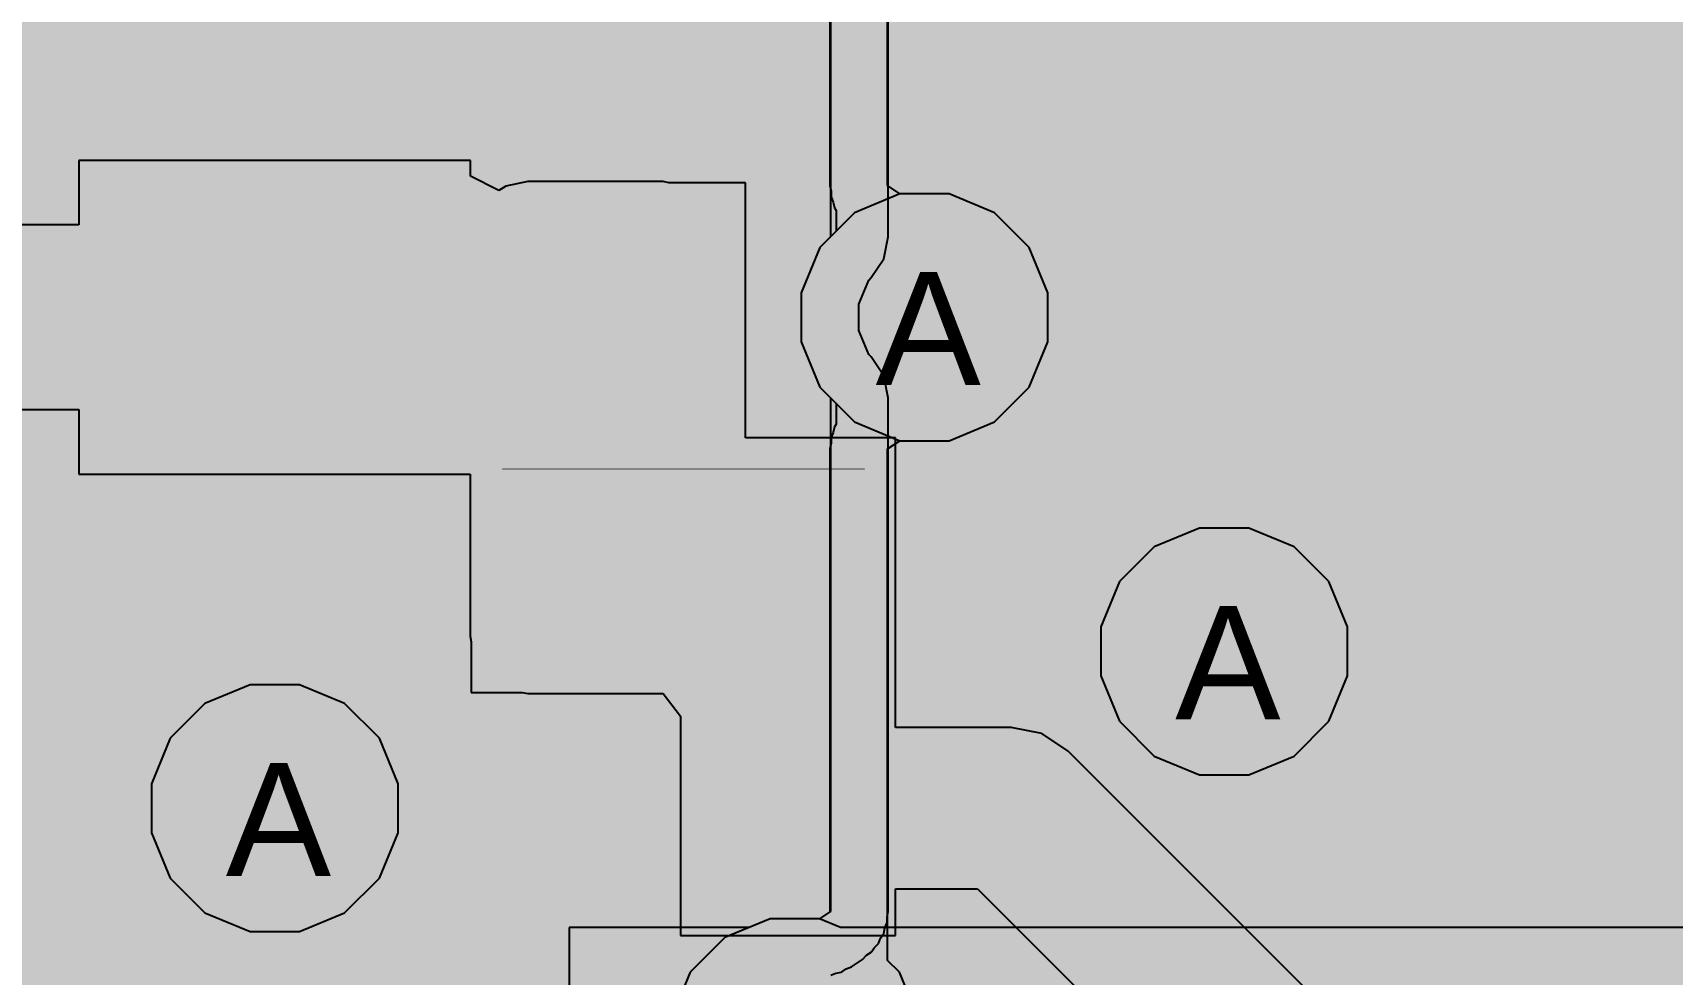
# Model space of a CAD drawing. Header units: inches. Extents: x 0 to 208, y 0 to 213.
# Drawn here: x 0.213 to 0.5028, y 2.9077 to 3.0741 of the extents above; entities that cross this region are included whole.
import ezdxf

# ---------------------------------------------------------------- set-up
doc = ezdxf.new("R2010")
doc.units = ezdxf.units.IN
doc.header["$MEASUREMENT"] = 0
for name, color, linetype in [('Bottom Layer', 5, 'Continuous'), ('Bottom Paste', 16, 'Continuous'), ('Bottom Solder', 6, 'Continuous'), ('Drill Drawing', 1, 'Continuous'), ('L2_GND1', 16, 'Continuous'), ('L3_SIG1', 76, 'Continuous'), ('L4_PWR', 90, 'Continuous'), ('L5_GND2', 156, 'Continuous'), ('L6_SIG2', 130, 'Continuous'), ('L7_GND3', 216, 'Continuous'), ('Top Layer', 1, 'Continuous'), ('Top Overlay', 2, 'Continuous'), ('Top Paste', 8, 'Continuous'), ('Top Solder', 216, 'Continuous'), ('Via Holes', 16, 'Continuous')]:
    doc.layers.add(name, color=color, linetype=linetype)
doc.styles.add('Arial', font='', dxfattribs={"height": 0.2})
doc.styles.get('Arial').set_extended_font_data('Arial')

# ---------------------------------------------------------------- blocks, each defined once
blk = doc.blocks.new('DFN1006_2L__B__D____________93')
at = {"layer": 'Top Layer'}
for points in [[(-0.02067, 0.01378), (-0.00492, 0.01378), (-0.00492, -0.01378), (-0.02067, -0.01378)], [(0.00492, 0.01378), (0.02067, 0.01378), (0.02067, -0.01378), (0.00492, -0.01378)]]:
    blk.add_hatch(color=1, dxfattribs=at).paths.add_polyline_path(points)
at = {"layer": 'Top Paste'}
for points in [[(-0.02067, 0.01378), (-0.00492, 0.01378), (-0.00492, -0.01378), (-0.02067, -0.01378)], [(0.00492, 0.01378), (0.02067, 0.01378), (0.02067, -0.01378), (0.00492, -0.01378)]]:
    blk.add_hatch(color=8, dxfattribs=at).paths.add_polyline_path(points)
at = {"layer": 'Top Solder'}
for points in [[(-0.02267, 0.01578), (-0.00292, 0.01578), (-0.00292, -0.01578), (-0.02267, -0.01578)], [(0.00292, 0.01578), (0.02267, 0.01578), (0.02267, -0.01578), (0.00292, -0.01578)]]:
    blk.add_hatch(color=216, dxfattribs=at).paths.add_polyline_path(points)
at = {"layer": 'Top Overlay'}
for points in [[(-0.0208, 0.01847, 0.005, 0.005, 0), (-0.02474, 0.01453, 0.005, 0.005, 0)], [(-0.01962, 0.01847, 0.005, 0.005, 0), (-0.0208, 0.01847, 0.005, 0.005, 0)], [(-0.01, 0.01847, 0.005, 0.005, 0), (-0.01962, 0.01847, 0.005, 0.005, 0)], [(0.01962, 0.01847, 0.005, 0.005, 0), (0.01, 0.01847, 0.005, 0.005, 0)], [(0.0208, 0.01847, 0.005, 0.005, 0), (0.01962, 0.01847, 0.005, 0.005, 0)], [(0.02474, 0.01453, 0.005, 0.005, 0), (0.0208, 0.01847, 0.005, 0.005, 0)], [(-0.03082, 0.01378, 0.005, 0.005, 0), (-0.03082, -0.01614, 0.005, 0.005, 0)], [(-0.02474, 0.01453, 0.005, 0.005, 0), (-0.02474, -0.01453, 0.005, 0.005, 0)], [(0.02474, 0.01453, 0.005, 0.005, 0), (0.02474, -0.01453, 0.005, 0.005, 0)], [(0.03083, 0.01378, 0.005, 0.005, 0), (0.03083, -0.01614, 0.005, 0.005, 0)], [(-0.0208, -0.01847, 0.005, 0.005, 0), (-0.02474, -0.01453, 0.005, 0.005, 0)], [(0.02474, -0.01453, 0.005, 0.005, 0), (0.0208, -0.01847, 0.005, 0.005, 0)], [(-0.01, -0.01847, 0.005, 0.005, 0), (-0.0208, -0.01847, 0.005, 0.005, 0)], [(0.0208, -0.01847, 0.005, 0.005, 0), (0.01, -0.01847, 0.005, 0.005, 0)]]:
    blk.add_lwpolyline(points, format="xyseb", dxfattribs=at)
for points in [[(-0.02205, 0.01847, 0.0025, 0.0025, 1), (-0.01955, 0.01847, 0.0025, 0.0025, 1)], [(-0.02205, 0.01847, 0.0025, 0.0025, 1), (-0.01955, 0.01847, 0.0025, 0.0025, 1)], [(-0.02087, 0.01847, 0.0025, 0.0025, 1), (-0.01837, 0.01847, 0.0025, 0.0025, 1)], [(-0.02087, 0.01847, 0.0025, 0.0025, 1), (-0.01837, 0.01847, 0.0025, 0.0025, 1)], [(-0.01125, 0.01847, 0.0025, 0.0025, 1), (-0.00875, 0.01847, 0.0025, 0.0025, 1)], [(0.00875, 0.01847, 0.0025, 0.0025, 1), (0.01125, 0.01847, 0.0025, 0.0025, 1)], [(0.01837, 0.01847, 0.0025, 0.0025, 1), (0.02087, 0.01847, 0.0025, 0.0025, 1)], [(0.01837, 0.01847, 0.0025, 0.0025, 1), (0.02087, 0.01847, 0.0025, 0.0025, 1)], [(0.01955, 0.01847, 0.0025, 0.0025, 1), (0.02205, 0.01847, 0.0025, 0.0025, 1)], [(0.01955, 0.01847, 0.0025, 0.0025, 1), (0.02205, 0.01847, 0.0025, 0.0025, 1)], [(-0.03207, 0.01378, 0.0025, 0.0025, 1), (-0.02957, 0.01378, 0.0025, 0.0025, 1)], [(-0.02599, 0.01453, 0.0025, 0.0025, 1), (-0.02349, 0.01453, 0.0025, 0.0025, 1)], [(-0.02599, 0.01453, 0.0025, 0.0025, 1), (-0.02349, 0.01453, 0.0025, 0.0025, 1)], [(0.02349, 0.01453, 0.0025, 0.0025, 1), (0.02599, 0.01453, 0.0025, 0.0025, 1)], [(0.02349, 0.01453, 0.0025, 0.0025, 1), (0.02599, 0.01453, 0.0025, 0.0025, 1)], [(0.02958, 0.01378, 0.0025, 0.0025, 1), (0.03208, 0.01378, 0.0025, 0.0025, 1)], [(-0.03207, -0.01614, 0.0025, 0.0025, 1), (-0.02957, -0.01614, 0.0025, 0.0025, 1)], [(-0.02599, -0.01453, 0.0025, 0.0025, 1), (-0.02349, -0.01453, 0.0025, 0.0025, 1)], [(-0.02599, -0.01453, 0.0025, 0.0025, 1), (-0.02349, -0.01453, 0.0025, 0.0025, 1)], [(0.02349, -0.01453, 0.0025, 0.0025, 1), (0.02599, -0.01453, 0.0025, 0.0025, 1)], [(0.02349, -0.01453, 0.0025, 0.0025, 1), (0.02599, -0.01453, 0.0025, 0.0025, 1)], [(0.02958, -0.01614, 0.0025, 0.0025, 1), (0.03208, -0.01614, 0.0025, 0.0025, 1)], [(-0.02205, -0.01847, 0.0025, 0.0025, 1), (-0.01955, -0.01847, 0.0025, 0.0025, 1)], [(-0.02205, -0.01847, 0.0025, 0.0025, 1), (-0.01955, -0.01847, 0.0025, 0.0025, 1)], [(-0.01125, -0.01847, 0.0025, 0.0025, 1), (-0.00875, -0.01847, 0.0025, 0.0025, 1)], [(0.00875, -0.01847, 0.0025, 0.0025, 1), (0.01125, -0.01847, 0.0025, 0.0025, 1)], [(0.01955, -0.01847, 0.0025, 0.0025, 1), (0.02205, -0.01847, 0.0025, 0.0025, 1)], [(0.01955, -0.01847, 0.0025, 0.0025, 1), (0.02205, -0.01847, 0.0025, 0.0025, 1)]]:
    blk.add_lwpolyline(points, format="xyseb", close=True, dxfattribs=at)
blk = doc.blocks.new('TO_263_5__D2PAK__B_187')
at = {"layer": 'Bottom Layer'}
blk.add_hatch(color=5, dxfattribs=at).paths.add_polyline_path([(-0.22008, 0.01506), (0.22008, 0.01506), (0.22008, -0.3751), (-0.22008, -0.3751)])
at = {"layer": 'Bottom Paste'}
blk.add_hatch(color=16, dxfattribs=at).paths.add_polyline_path([(-0.22008, 0.01506), (0.22008, 0.01506), (0.22008, -0.3751), (-0.22008, -0.3751)])
at = {"layer": 'Bottom Solder'}
blk.add_hatch(color=6, dxfattribs=at).paths.add_polyline_path([(-0.22408, 0.01906), (0.22408, 0.01906), (0.22408, -0.3791), (-0.22408, -0.3791)])
blk = doc.blocks.new('R___0402_344')
at = {"layer": 'Top Layer'}
for points in [[(-0.0275, -0.0125), (-0.0275, 0.0125), (-0.0095, 0.0125), (-0.0095, -0.0125)], [(0.0095, -0.0125), (0.0095, 0.0125), (0.0275, 0.0125), (0.0275, -0.0125)]]:
    blk.add_hatch(color=1, dxfattribs=at).paths.add_polyline_path(points)
at = {"layer": 'Top Paste'}
for points in [[(-0.0275, -0.0125), (-0.0275, 0.0125), (-0.0095, 0.0125), (-0.0095, -0.0125)], [(0.0095, -0.0125), (0.0095, 0.0125), (0.0275, 0.0125), (0.0275, -0.0125)]]:
    blk.add_hatch(color=8, dxfattribs=at).paths.add_polyline_path(points)
at = {"layer": 'Top Solder'}
for points in [[(-0.02967, -0.01467), (-0.02967, 0.01467), (-0.00733, 0.01467), (-0.00733, -0.01467)], [(0.00733, -0.01467), (0.00733, 0.01467), (0.02967, 0.01467), (0.02967, -0.01467)]]:
    blk.add_hatch(color=216, dxfattribs=at).paths.add_polyline_path(points)
at = {"layer": 'Top Overlay'}
for points in [[(-0.031, 0.016, 0.005, 0.005, 0), (-0.031, -0.016, 0.005, 0.005, 0)], [(0.031, 0.016, 0.005, 0.005, 0), (-0.031, 0.016, 0.005, 0.005, 0)], [(0.031, 0.016, 0.005, 0.005, 0), (0.031, -0.016, 0.005, 0.005, 0)], [(0.031, -0.016, 0.005, 0.005, 0), (-0.031, -0.016, 0.005, 0.005, 0)], [(0.032, -0.017, 0.000127, 0.000127, 0), (-0.032, -0.017, 0.000127, 0.000127, 0)]]:
    blk.add_lwpolyline(points, format="xyseb", dxfattribs=at)
for points in [[(-0.03225, 0.016, 0.0025, 0.0025, 1), (-0.02975, 0.016, 0.0025, 0.0025, 1)], [(-0.03225, 0.016, 0.0025, 0.0025, 1), (-0.02975, 0.016, 0.0025, 0.0025, 1)], [(0.02975, 0.016, 0.0025, 0.0025, 1), (0.03225, 0.016, 0.0025, 0.0025, 1)], [(0.02975, 0.016, 0.0025, 0.0025, 1), (0.03225, 0.016, 0.0025, 0.0025, 1)], [(-0.03225, -0.016, 0.0025, 0.0025, 1), (-0.02975, -0.016, 0.0025, 0.0025, 1)], [(-0.03225, -0.016, 0.0025, 0.0025, 1), (-0.02975, -0.016, 0.0025, 0.0025, 1)], [(0.02975, -0.016, 0.0025, 0.0025, 1), (0.03225, -0.016, 0.0025, 0.0025, 1)], [(0.02975, -0.016, 0.0025, 0.0025, 1), (0.03225, -0.016, 0.0025, 0.0025, 1)], [(-0.03203, -0.017, 0.0000635, 0.0000635, 1), (-0.03197, -0.017, 0.0000635, 0.0000635, 1)], [(0.03197, -0.017, 0.0000635, 0.0000635, 1), (0.03203, -0.017, 0.0000635, 0.0000635, 1)]]:
    blk.add_lwpolyline(points, format="xyseb", close=True, dxfattribs=at)
blk = doc.blocks.new('C___0402_364')
at = {"layer": 'Top Layer'}
for points in [[(-0.0275, -0.0125), (-0.0275, 0.0125), (-0.0095, 0.0125), (-0.0095, -0.0125)], [(0.0095, -0.0125), (0.0095, 0.0125), (0.0275, 0.0125), (0.0275, -0.0125)]]:
    blk.add_hatch(color=1, dxfattribs=at).paths.add_polyline_path(points)
at = {"layer": 'Top Paste'}
for points in [[(-0.0275, -0.0125), (-0.0275, 0.0125), (-0.0095, 0.0125), (-0.0095, -0.0125)], [(0.0095, -0.0125), (0.0095, 0.0125), (0.0275, 0.0125), (0.0275, -0.0125)]]:
    blk.add_hatch(color=8, dxfattribs=at).paths.add_polyline_path(points)
at = {"layer": 'Top Solder'}
for points in [[(-0.02986, -0.01486), (-0.02986, 0.01486), (-0.00714, 0.01486), (-0.00714, -0.01486)], [(0.00714, -0.01486), (0.00714, 0.01486), (0.02986, 0.01486), (0.02986, -0.01486)]]:
    blk.add_hatch(color=216, dxfattribs=at).paths.add_polyline_path(points)
at = {"layer": 'Top Overlay'}
for points in [[(-0.031, 0.016, 0.005, 0.005, 0), (-0.011, 0.016, 0.005, 0.005, 0)], [(-0.031, -0.016, 0.005, 0.005, 0), (-0.031, 0.016, 0.005, 0.005, 0)], [(0.011, 0.016, 0.005, 0.005, 0), (0.031, 0.016, 0.005, 0.005, 0)], [(0.031, -0.016, 0.005, 0.005, 0), (0.031, 0.016, 0.005, 0.005, 0)], [(-0.031, -0.016, 0.005, 0.005, 0), (-0.011, -0.016, 0.005, 0.005, 0)], [(0.011, -0.016, 0.005, 0.005, 0), (0.031, -0.016, 0.005, 0.005, 0)]]:
    blk.add_lwpolyline(points, format="xyseb", dxfattribs=at)
for points in [[(-0.03225, 0.016, 0.0025, 0.0025, 1), (-0.02975, 0.016, 0.0025, 0.0025, 1)], [(-0.03225, 0.016, 0.0025, 0.0025, 1), (-0.02975, 0.016, 0.0025, 0.0025, 1)], [(-0.01225, 0.016, 0.0025, 0.0025, 1), (-0.00975, 0.016, 0.0025, 0.0025, 1)], [(0.00975, 0.016, 0.0025, 0.0025, 1), (0.01225, 0.016, 0.0025, 0.0025, 1)], [(0.02975, 0.016, 0.0025, 0.0025, 1), (0.03225, 0.016, 0.0025, 0.0025, 1)], [(0.02975, 0.016, 0.0025, 0.0025, 1), (0.03225, 0.016, 0.0025, 0.0025, 1)], [(-0.03225, -0.016, 0.0025, 0.0025, 1), (-0.02975, -0.016, 0.0025, 0.0025, 1)], [(-0.03225, -0.016, 0.0025, 0.0025, 1), (-0.02975, -0.016, 0.0025, 0.0025, 1)], [(-0.01225, -0.016, 0.0025, 0.0025, 1), (-0.00975, -0.016, 0.0025, 0.0025, 1)], [(0.00975, -0.016, 0.0025, 0.0025, 1), (0.01225, -0.016, 0.0025, 0.0025, 1)], [(0.02975, -0.016, 0.0025, 0.0025, 1), (0.03225, -0.016, 0.0025, 0.0025, 1)], [(0.02975, -0.016, 0.0025, 0.0025, 1), (0.03225, -0.016, 0.0025, 0.0025, 1)]]:
    blk.add_lwpolyline(points, format="xyseb", close=True, dxfattribs=at)
blk = doc.blocks.new('TS_1185EC_C_D_B__370')
at = {"layer": 'Top Layer'}
for points in [[(-0.10039, 0.04724), (-0.05118, 0.04724), (-0.05118, 0.01181), (-0.10039, 0.01181)], [(0.05118, 0.04724), (0.10039, 0.04724), (0.10039, 0.01181), (0.05118, 0.01181)], [(-0.10039, -0.01181), (-0.05118, -0.01181), (-0.05118, -0.04724), (-0.10039, -0.04724)], [(0.05118, -0.01181), (0.10039, -0.01181), (0.10039, -0.04724), (0.05118, -0.04724)]]:
    blk.add_hatch(color=1, dxfattribs=at).paths.add_polyline_path(points)
at = {"layer": 'Top Paste'}
for points in [[(-0.10039, 0.04724), (-0.05118, 0.04724), (-0.05118, 0.01181), (-0.10039, 0.01181)], [(0.05118, 0.04724), (0.10039, 0.04724), (0.10039, 0.01181), (0.05118, 0.01181)], [(-0.10039, -0.01181), (-0.05118, -0.01181), (-0.05118, -0.04724), (-0.10039, -0.04724)], [(0.05118, -0.01181), (0.10039, -0.01181), (0.10039, -0.04724), (0.05118, -0.04724)]]:
    blk.add_hatch(color=8, dxfattribs=at).paths.add_polyline_path(points)
at = {"layer": 'Top Solder'}
for points in [[(-0.10439, 0.05124), (-0.04718, 0.05124), (-0.04718, 0.00781), (-0.10439, 0.00781)], [(0.04718, 0.05124), (0.10439, 0.05124), (0.10439, 0.00781), (0.04718, 0.00781)], [(-0.10439, -0.00781), (-0.04718, -0.00781), (-0.04718, -0.05124), (-0.10439, -0.05124)], [(0.04718, -0.00781), (0.10439, -0.00781), (0.10439, -0.05124), (0.04718, -0.05124)]]:
    blk.add_hatch(color=216, dxfattribs=at).paths.add_polyline_path(points)
at = {"layer": 'Top Overlay'}
for points in [[(-0.07, 0.06, 0.005, 0.005, 0), (0.07, 0.06, 0.005, 0.005, 0)], [(-0.112, 0.024, 0.005, 0.005, 0), (-0.112, 0.034, 0.005, 0.005, 0)], [(-0.112, 0.034, 0.005, 0.005, 0), (-0.107, 0.029, 0.005, 0.005, 0)], [(-0.112, 0.024, 0.005, 0.005, 0), (-0.107, 0.029, 0.005, 0.005, 0)], [(-0.07, -0.06, 0.005, 0.005, 0), (0.07, -0.06, 0.005, 0.005, 0)]]:
    blk.add_lwpolyline(points, format="xyseb", dxfattribs=at)
for points in [[(-0.07125, 0.06, 0.0025, 0.0025, 1), (-0.06875, 0.06, 0.0025, 0.0025, 1)], [(0.06875, 0.06, 0.0025, 0.0025, 1), (0.07125, 0.06, 0.0025, 0.0025, 1)], [(-0.11325, 0.034, 0.0025, 0.0025, 1), (-0.11075, 0.034, 0.0025, 0.0025, 1)], [(-0.11325, 0.034, 0.0025, 0.0025, 1), (-0.11075, 0.034, 0.0025, 0.0025, 1)], [(-0.10825, 0.029, 0.0025, 0.0025, 1), (-0.10575, 0.029, 0.0025, 0.0025, 1)], [(-0.10825, 0.029, 0.0025, 0.0025, 1), (-0.10575, 0.029, 0.0025, 0.0025, 1)], [(-0.11325, 0.024, 0.0025, 0.0025, 1), (-0.11075, 0.024, 0.0025, 0.0025, 1)], [(-0.11325, 0.024, 0.0025, 0.0025, 1), (-0.11075, 0.024, 0.0025, 0.0025, 1)], [(-0.07125, -0.06, 0.0025, 0.0025, 1), (-0.06875, -0.06, 0.0025, 0.0025, 1)], [(0.06875, -0.06, 0.0025, 0.0025, 1), (0.07125, -0.06, 0.0025, 0.0025, 1)]]:
    blk.add_lwpolyline(points, format="xyseb", close=True, dxfattribs=at)

msp = doc.modelspace()

# ---------------------------------------------------------------- hatches: boundary and pattern name
at = {"layer": 'Bottom Layer'}
h = msp.add_hatch(color=5, dxfattribs=at)
edge = h.paths.add_edge_path()
edge.add_arc((0.37062, 3.02385), 0.01181, 0, 360)
for points in [[(0.29966, 2.63293), (0.34, 2.63293), (0.34, 2.988), (0.29966, 2.988)], [(0.099, 2.87584), (0.5405, 2.87584), (0.5405, 2.964), (0.099, 2.964)]]:
    msp.add_hatch(color=5, dxfattribs=at).paths.add_polyline_path(points)
h = msp.add_hatch(color=5, dxfattribs=at)
edge = h.paths.add_edge_path()
edge.add_arc((0.42358, 2.9648), 0.01181, 0, 360)
h = msp.add_hatch(color=5, dxfattribs=at)
edge = h.paths.add_edge_path()
edge.add_arc((0.25579, 2.93708), 0.01181, 0, 360)
at = {"layer": 'L2_GND1'}
h = msp.add_hatch(color=16, dxfattribs=at)
edge = h.paths.add_edge_path()
edge.add_arc((0.37062, 3.02385), 0.01181, 0, 360)
h = msp.add_hatch(color=16, dxfattribs=at)
edge = h.paths.add_edge_path()
edge.add_arc((0.42358, 2.9648), 0.01181, 0, 360)
h = msp.add_hatch(color=16, dxfattribs=at)
edge = h.paths.add_edge_path()
edge.add_arc((0.25579, 2.93708), 0.01181, 0, 360)
at = {"layer": 'L3_SIG1'}
h = msp.add_hatch(color=76, dxfattribs=at)
edge = h.paths.add_edge_path()
edge.add_arc((0.37062, 3.02385), 0.01181, 0, 360)
h = msp.add_hatch(color=76, dxfattribs=at)
edge = h.paths.add_edge_path()
edge.add_arc((0.42358, 2.9648), 0.01181, 0, 360)
h = msp.add_hatch(color=76, dxfattribs=at)
edge = h.paths.add_edge_path()
edge.add_arc((0.25579, 2.93708), 0.01181, 0, 360)
at = {"layer": 'L4_PWR'}
h = msp.add_hatch(color=90, dxfattribs=at)
edge = h.paths.add_edge_path()
edge.add_arc((0.37062, 3.02385), 0.01181, 0, 360)
h = msp.add_hatch(color=90, dxfattribs=at)
edge = h.paths.add_edge_path()
edge.add_arc((0.42358, 2.9648), 0.01181, 0, 360)
h = msp.add_hatch(color=90, dxfattribs=at)
edge = h.paths.add_edge_path()
edge.add_arc((0.25579, 2.93708), 0.01181, 0, 360)
at = {"layer": 'L5_GND2'}
h = msp.add_hatch(color=156, dxfattribs=at)
edge = h.paths.add_edge_path()
edge.add_arc((0.37062, 3.02385), 0.01181, 0, 360)
h = msp.add_hatch(color=156, dxfattribs=at)
edge = h.paths.add_edge_path()
edge.add_arc((0.42358, 2.9648), 0.01181, 0, 360)
h = msp.add_hatch(color=156, dxfattribs=at)
edge = h.paths.add_edge_path()
edge.add_arc((0.25579, 2.93708), 0.01181, 0, 360)
at = {"layer": 'L6_SIG2'}
h = msp.add_hatch(color=130, dxfattribs=at)
edge = h.paths.add_edge_path()
edge.add_arc((0.37062, 3.02385), 0.01181, 0, 360)
h = msp.add_hatch(color=130, dxfattribs=at)
edge = h.paths.add_edge_path()
edge.add_arc((0.42358, 2.9648), 0.01181, 0, 360)
h = msp.add_hatch(color=130, dxfattribs=at)
edge = h.paths.add_edge_path()
edge.add_arc((0.25579, 2.93708), 0.01181, 0, 360)
at = {"layer": 'L7_GND3'}
h = msp.add_hatch(color=216, dxfattribs=at)
edge = h.paths.add_edge_path()
edge.add_arc((0.37062, 3.02385), 0.01181, 0, 360)
h = msp.add_hatch(color=216, dxfattribs=at)
edge = h.paths.add_edge_path()
edge.add_arc((0.42358, 2.9648), 0.01181, 0, 360)
h = msp.add_hatch(color=216, dxfattribs=at)
edge = h.paths.add_edge_path()
edge.add_arc((0.25579, 2.93708), 0.01181, 0, 360)
at = {"layer": 'Top Layer'}
for points in [[(0.30051, 2.96752), (0.32442, 2.96752), (0.32442, 3.03763), (0.30051, 3.03763)], [(0.34671, 3.03567), (0.34671, 3.012), (0.37062, 3.012), (0.37062, 3.03567)]]:
    msp.add_hatch(color=1, dxfattribs=at).paths.add_polyline_path(points)
h = msp.add_hatch(color=1, dxfattribs=at)
edge = h.paths.add_edge_path()
edge.add_arc((0.37062, 3.02385), 0.01181, 0, 360)
h = msp.add_hatch(color=1, dxfattribs=at)
edge = h.paths.add_edge_path()
edge.add_arc((0.42358, 2.9648), 0.01181, 0, 360)
h = msp.add_hatch(color=1, dxfattribs=at)
edge = h.paths.add_edge_path()
edge.add_arc((0.25579, 2.93708), 0.01181, 0, 360)
at = {"layer": 'Via Holes'}
h = msp.add_hatch(color=7, dxfattribs=at)
edge = h.paths.add_edge_path()
edge.add_arc((0.37062, 3.02385), 0.00591, 0, 360)
h = msp.add_hatch(color=7, dxfattribs=at)
edge = h.paths.add_edge_path()
edge.add_arc((0.42358, 2.9648), 0.00591, 0, 360)
h = msp.add_hatch(color=7, dxfattribs=at)
edge = h.paths.add_edge_path()
edge.add_arc((0.25579, 2.93708), 0.00591, 0, 360)

# ---------------------------------------------------------------- linework, layer by layer
at = {"layer": 'L2_GND1'}
for p, q in [((0.354, 3.526), (0.354, 3.03808)), ((0.3642, 3.03808), (0.3642, 3.5158)), ((0.354, 3.03808), (0.35213, 3.03621)), ((0.36342, 3.03418), (0.3642, 3.03808)), ((0.35213, 3.03621), (0.34881, 3.02819)), ((0.36121, 3.03087), (0.36342, 3.03418)), ((0.36077, 3.03043), (0.36121, 3.03087)), ((0.34881, 3.02819), (0.34881, 3.01952)), ((0.359, 3.02616), (0.36077, 3.03043)), ((0.359, 3.02154), (0.359, 3.02616)), ((0.34881, 3.01952), (0.35213, 3.0115)), ((0.36077, 3.01727), (0.359, 3.02154)), ((0.36121, 3.01684), (0.36077, 3.01727)), ((0.36342, 3.01353), (0.36121, 3.01684)), ((0.3642, 3.00963), (0.36342, 3.01353)), ((0.35213, 3.0115), (0.354, 3.00963)), ((0.354, 3.00963), (0.354, 2.91885)), ((0.3642, 2.91885), (0.3642, 3.00963)), ((0.25145, 2.95889), (0.24343, 2.95557)), ((0.26013, 2.95889), (0.25145, 2.95889)), ((0.26814, 2.95557), (0.26013, 2.95889)), ((0.24343, 2.95557), (0.2373, 2.94944)), ((0.27428, 2.94944), (0.26814, 2.95557)), ((0.2373, 2.94944), (0.23398, 2.94142)), ((0.2776, 2.94142), (0.27428, 2.94944)), ((0.23398, 2.94142), (0.23398, 2.93274)), ((0.2776, 2.93274), (0.2776, 2.94142)), ((0.23398, 2.93274), (0.2373, 2.92473)), ((0.27428, 2.92473), (0.2776, 2.93274)), ((0.2373, 2.92473), (0.24343, 2.91859)), ((0.26814, 2.91859), (0.27428, 2.92473)), ((0.24343, 2.91859), (0.25145, 2.91527)), ((0.26013, 2.91527), (0.26814, 2.91859)), ((0.354, 2.91885), (0.35205, 2.91755)), ((0.364, 2.91787), (0.3642, 2.91885)), ((0.364, 2.91686), (0.364, 2.91787)), ((0.25145, 2.91527), (0.26013, 2.91527)), ((0.34337, 2.91755), (0.33536, 2.91423)), ((0.35205, 2.91755), (0.34337, 2.91755)), ((0.36286, 2.91411), (0.36342, 2.91495)), ((0.36342, 2.91495), (0.36362, 2.91593)), ((0.36362, 2.91593), (0.364, 2.91686)), ((0.33536, 2.91423), (0.32922, 2.90809)), ((0.36121, 2.91164), (0.36177, 2.91248)), ((0.36177, 2.91248), (0.36248, 2.91319)), ((0.36248, 2.91319), (0.36286, 2.91411)), ((0.35771, 2.90907), (0.35966, 2.91037)), ((0.35966, 2.91037), (0.36037, 2.91108)), ((0.36037, 2.91108), (0.36121, 2.91164)), ((0.32922, 2.90809), (0.3259, 2.90007)), ((0.35404, 2.90755), (0.35497, 2.90793)), ((0.35497, 2.90793), (0.35595, 2.90813)), ((0.35595, 2.90813), (0.35679, 2.90869)), ((0.35679, 2.90869), (0.35771, 2.90907))]:
    msp.add_line(p, q, dxfattribs=at)
at = {"layer": 'L3_SIG1'}
for p, q in [((0.36628, 3.04567), (0.35826, 3.04234)), ((0.37496, 3.04567), (0.36628, 3.04567)), ((0.38297, 3.04234), (0.37496, 3.04567)), ((0.35826, 3.04234), (0.35213, 3.03621)), ((0.38911, 3.03621), (0.38297, 3.04234)), ((0.35213, 3.03621), (0.34881, 3.02819)), ((0.39243, 3.02819), (0.38911, 3.03621)), ((0.34881, 3.02819), (0.34881, 3.01952)), ((0.39243, 3.01952), (0.39243, 3.02819)), ((0.34881, 3.01952), (0.35213, 3.0115)), ((0.38911, 3.0115), (0.39243, 3.01952)), ((0.35213, 3.0115), (0.35826, 3.00536)), ((0.38297, 3.00536), (0.38911, 3.0115)), ((0.35826, 3.00536), (0.36628, 3.00204)), ((0.37496, 3.00204), (0.38297, 3.00536)), ((0.36628, 3.00204), (0.37496, 3.00204)), ((0.41924, 2.98661), (0.41123, 2.98329)), ((0.42792, 2.98661), (0.41924, 2.98661)), ((0.43594, 2.98329), (0.42792, 2.98661)), ((0.41123, 2.98329), (0.40509, 2.97715)), ((0.44207, 2.97715), (0.43594, 2.98329)), ((0.40509, 2.97715), (0.40177, 2.96914)), ((0.44539, 2.96914), (0.44207, 2.97715)), ((0.40177, 2.96914), (0.40177, 2.96046)), ((0.44539, 2.96046), (0.44539, 2.96914)), ((0.25145, 2.95889), (0.24343, 2.95557)), ((0.26013, 2.95889), (0.25145, 2.95889)), ((0.26814, 2.95557), (0.26013, 2.95889)), ((0.40177, 2.96046), (0.40509, 2.95244)), ((0.44207, 2.95244), (0.44539, 2.96046)), ((0.24343, 2.95557), (0.2373, 2.94944)), ((0.27428, 2.94944), (0.26814, 2.95557)), ((0.40509, 2.95244), (0.41123, 2.94631)), ((0.43594, 2.94631), (0.44207, 2.95244)), ((0.2373, 2.94944), (0.23398, 2.94142)), ((0.2776, 2.94142), (0.27428, 2.94944)), ((0.41123, 2.94631), (0.41924, 2.94299)), ((0.42792, 2.94299), (0.43594, 2.94631)), ((0.23398, 2.94142), (0.23398, 2.93274)), ((0.2776, 2.93274), (0.2776, 2.94142)), ((0.41924, 2.94299), (0.42792, 2.94299)), ((0.23398, 2.93274), (0.2373, 2.92473)), ((0.27428, 2.92473), (0.2776, 2.93274)), ((0.2373, 2.92473), (0.24343, 2.91859)), ((0.26814, 2.91859), (0.27428, 2.92473)), ((0.24343, 2.91859), (0.25145, 2.91527)), ((0.26013, 2.91527), (0.26814, 2.91859)), ((0.25145, 2.91527), (0.26013, 2.91527)), ((0.33964, 2.916), (0.30781, 2.916)), ((0.30781, 2.916), (0.30781, 2.70107)), ((0.34337, 2.91755), (0.33964, 2.916)), ((0.35205, 2.91755), (0.34337, 2.91755)), ((0.35579, 2.916), (0.35205, 2.91755)), ((0.64589, 2.916), (0.35579, 2.916))]:
    msp.add_line(p, q, dxfattribs=at)
at = {"layer": 'L4_PWR'}
for p, q in [((0.35391, 3.33732), (0.35391, 3.04712)), ((0.36411, 3.04712), (0.36411, 3.33732)), ((0.35391, 3.04712), (0.35411, 3.04613)), ((0.35411, 3.04613), (0.35411, 3.04513)), ((0.36628, 3.04567), (0.36411, 3.04712)), ((0.37496, 3.04567), (0.36628, 3.04567)), ((0.38297, 3.04234), (0.37496, 3.04567)), ((0.35411, 3.04513), (0.35449, 3.0442)), ((0.35449, 3.0442), (0.35469, 3.04321)), ((0.35469, 3.04321), (0.355, 3.04275)), ((0.355, 3.04275), (0.355, 3.03908)), ((0.38911, 3.03621), (0.38297, 3.04234)), ((0.355, 3.03908), (0.35213, 3.03621)), ((0.35213, 3.03621), (0.34881, 3.02819)), ((0.39243, 3.02819), (0.38911, 3.03621)), ((0.34881, 3.02819), (0.34881, 3.01952)), ((0.39243, 3.01952), (0.39243, 3.02819)), ((0.34881, 3.01952), (0.35213, 3.0115)), ((0.38911, 3.0115), (0.39243, 3.01952)), ((0.35213, 3.0115), (0.355, 3.00863)), ((0.38297, 3.00536), (0.38911, 3.0115)), ((0.355, 3.00863), (0.355, 3.00496)), ((0.355, 3.00496), (0.35469, 3.00449)), ((0.37496, 3.00204), (0.38297, 3.00536)), ((0.35449, 3.00351), (0.35411, 3.00258)), ((0.35411, 3.00258), (0.35411, 3.00158)), ((0.35469, 3.00449), (0.35449, 3.00351)), ((0.36411, 3.00059), (0.36628, 3.00204)), ((0.36628, 3.00204), (0.37496, 3.00204)), ((0.35411, 3.00158), (0.35391, 3.00059)), ((0.35391, 3.00059), (0.35391, 2.91879)), ((0.36411, 2.91018), (0.36411, 3.00059)), ((0.41924, 2.98661), (0.41123, 2.98329)), ((0.42792, 2.98661), (0.41924, 2.98661)), ((0.43594, 2.98329), (0.42792, 2.98661)), ((0.41123, 2.98329), (0.40509, 2.97715)), ((0.44207, 2.97715), (0.43594, 2.98329)), ((0.40509, 2.97715), (0.40177, 2.96914)), ((0.44539, 2.96914), (0.44207, 2.97715)), ((0.40177, 2.96914), (0.40177, 2.96046)), ((0.44539, 2.96046), (0.44539, 2.96914)), ((0.25145, 2.95889), (0.24343, 2.95557)), ((0.26013, 2.95889), (0.25145, 2.95889)), ((0.26814, 2.95557), (0.26013, 2.95889)), ((0.40177, 2.96046), (0.40509, 2.95244)), ((0.44207, 2.95244), (0.44539, 2.96046)), ((0.24343, 2.95557), (0.2373, 2.94944)), ((0.27428, 2.94944), (0.26814, 2.95557)), ((0.40509, 2.95244), (0.41123, 2.94631)), ((0.43594, 2.94631), (0.44207, 2.95244)), ((0.2373, 2.94944), (0.23398, 2.94142)), ((0.2776, 2.94142), (0.27428, 2.94944)), ((0.41123, 2.94631), (0.41924, 2.94299)), ((0.42792, 2.94299), (0.43594, 2.94631)), ((0.23398, 2.94142), (0.23398, 2.93274)), ((0.2776, 2.93274), (0.2776, 2.94142)), ((0.41924, 2.94299), (0.42792, 2.94299)), ((0.23398, 2.93274), (0.2373, 2.92473)), ((0.27428, 2.92473), (0.2776, 2.93274)), ((0.2373, 2.92473), (0.24343, 2.91859)), ((0.26814, 2.91859), (0.27428, 2.92473)), ((0.24343, 2.91859), (0.25145, 2.91527)), ((0.26013, 2.91527), (0.26814, 2.91859)), ((0.35391, 2.91879), (0.35205, 2.91755)), ((0.25145, 2.91527), (0.26013, 2.91527)), ((0.34337, 2.91755), (0.33536, 2.91423)), ((0.35205, 2.91755), (0.34337, 2.91755)), ((0.33536, 2.91423), (0.32922, 2.90809)), ((0.3662, 2.90809), (0.36411, 2.91018)), ((0.32922, 2.90809), (0.3259, 2.90007)), ((0.36952, 2.90007), (0.3662, 2.90809))]:
    msp.add_line(p, q, dxfattribs=at)
at = {"layer": 'Top Layer'}
for p, q in [((0.29039, 3.05157), (0.22118, 3.05157)), ((0.22118, 3.05157), (0.22118, 3.04017)), ((0.29039, 3.04881), (0.29039, 3.05157)), ((0.29539, 3.04624), (0.29039, 3.04881)), ((0.29661, 3.04705), (0.29539, 3.04624)), ((0.30051, 3.04783), (0.29661, 3.04705)), ((0.32442, 3.04783), (0.30051, 3.04783)), ((0.32541, 3.04763), (0.32442, 3.04783)), ((0.33899, 3.04763), (0.32541, 3.04763)), ((0.33899, 3.00252), (0.33899, 3.04763)), ((0.22118, 3.04017), (0.13882, 3.04017)), ((0.13882, 3.00754), (0.22118, 3.00754)), ((0.22118, 3.00754), (0.22118, 2.99614)), ((0.36552, 3.00252), (0.33899, 3.00252)), ((0.36552, 2.95136), (0.36552, 3.00252)), ((0.22118, 2.99614), (0.29031, 2.99614)), ((0.29031, 2.99614), (0.29031, 2.96752)), ((0.29031, 2.96752), (0.29052, 2.9665)), ((0.29052, 2.9665), (0.29052, 2.95752)), ((0.29052, 2.95752), (0.29952, 2.95752)), ((0.29952, 2.95752), (0.30051, 2.95733)), ((0.30051, 2.95733), (0.32442, 2.95733)), ((0.32442, 2.95733), (0.32752, 2.95338)), ((0.32752, 2.95338), (0.32752, 2.91458)), ((0.38592, 2.95136), (0.36552, 2.95136)), ((0.39138, 2.95027), (0.38592, 2.95136)), ((0.38592, 2.95136), (0.38592, 2.95136)), ((0.39601, 2.94718), (0.39138, 2.95027)), ((0.45791, 2.88527), (0.39601, 2.94718)), ((0.36552, 2.91458), (0.36552, 2.92281)), ((0.36552, 2.92281), (0.38001, 2.92281)), ((0.38001, 2.92281), (0.44191, 2.86091)), ((0.32752, 2.91458), (0.36552, 2.91458))]:
    msp.add_line(p, q, dxfattribs=at)
for points in [[(0.10421, 3.02385, 0.012, 0.012, 0), (0.25579, 3.02385, 0.012, 0.012, 0)], [(0.25579, 3.02385, 0.012, 0.012, 0), (0.32112, 3.02385, 0.012, 0.012, 0)], [(0.34652, 2.93708, 0.015, 0.015, 0), (0.34652, 2.98002, 0.015, 0.015, 0)], [(0.10421, 2.9648, 0.02, 0.02, 0), (0.22807, 2.9648, 0.02, 0.02, 0)], [(0.22807, 2.9648, 0.02, 0.02, 0), (0.23849, 2.95438, 0.02, 0.02, 0)], [(0.23849, 2.95438, 0.02, 0.02, 0), (0.25579, 2.93708, 0.02, 0.02, 0)], [(0.25707, 2.93837, 0.02, 0.02, 0), (0.30852, 2.93837, 0.02, 0.02, 0)], [(0.34652, 2.93708, 0.008, 0.008, 0), (0.38592, 2.93708, 0.008, 0.008, 0)], [(0.38592, 2.93708, 0.008, 0.008, 0), (0.452, 2.871, 0.008, 0.008, 0)]]:
    msp.add_lwpolyline(points, format="xyseb", dxfattribs=at)
for points in [[(0.25279, 3.02385, 0.006, 0.006, 1), (0.25879, 3.02385, 0.006, 0.006, 1)], [(0.25279, 3.02385, 0.006, 0.006, 1), (0.25879, 3.02385, 0.006, 0.006, 1)], [(0.31812, 3.02385, 0.006, 0.006, 1), (0.32412, 3.02385, 0.006, 0.006, 1)], [(0.34277, 2.98002, 0.0075, 0.0075, 1), (0.35027, 2.98002, 0.0075, 0.0075, 1)], [(0.22307, 2.9648, 0.01, 0.01, 1), (0.23307, 2.9648, 0.01, 0.01, 1)], [(0.22307, 2.9648, 0.01, 0.01, 1), (0.23307, 2.9648, 0.01, 0.01, 1)], [(0.23348, 2.95438, 0.01, 0.01, 1), (0.24349, 2.95438, 0.01, 0.01, 1)], [(0.23348, 2.95438, 0.01, 0.01, 1), (0.24349, 2.95438, 0.01, 0.01, 1)], [(0.25079, 2.93708, 0.01, 0.01, 1), (0.26079, 2.93708, 0.01, 0.01, 1)], [(0.25207, 2.93837, 0.01, 0.01, 1), (0.26207, 2.93837, 0.01, 0.01, 1)], [(0.30352, 2.93837, 0.01, 0.01, 1), (0.31352, 2.93837, 0.01, 0.01, 1)], [(0.34277, 2.93708, 0.0075, 0.0075, 1), (0.35027, 2.93708, 0.0075, 0.0075, 1)], [(0.34452, 2.93708, 0.004, 0.004, 1), (0.34852, 2.93708, 0.004, 0.004, 1)], [(0.38392, 2.93708, 0.004, 0.004, 1), (0.38792, 2.93708, 0.004, 0.004, 1)], [(0.38392, 2.93708, 0.004, 0.004, 1), (0.38792, 2.93708, 0.004, 0.004, 1)]]:
    msp.add_lwpolyline(points, format="xyseb", close=True, dxfattribs=at)

# ---------------------------------------------------------------- block references
at = {"rotation": 180}
for name, p in [('TO_263_5__D2PAK__B_187', (0.31974, 2.9521)), ('DFN1006_2L__B__D____________93', (0.33392, 3.02385)), ('R___0402_344', (0.32802, 2.98002))]:
    msp.add_blockref(name, p, dxfattribs=at)
for name, p in [('TS_1185EC_C_D_B__370', (0.18, 2.99433)), ('C___0402_364', (0.32802, 2.93708))]:
    msp.add_blockref(name, p)

# ---------------------------------------------------------------- texts
at = {"layer": 'Drill Drawing', "style": 'Arial'}
for p in [(0.36196, 3.01186), (0.41492, 2.9528), (0.24712, 2.92509)]:
    msp.add_text('A', height=0.02, dxfattribs=at).set_placement(p)

doc.saveas('drawing.dxf')
